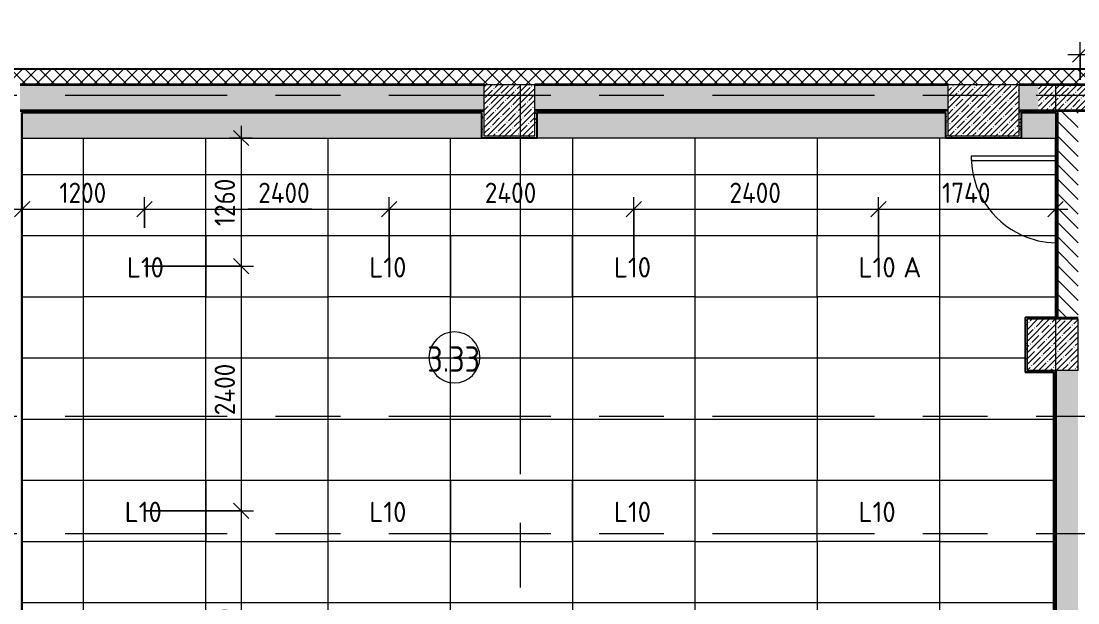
# Model space of a CAD drawing. Header units: millimetres. Extents: x 81682 to 274809, y -8553 to 29000.
# Drawn here: x 111060 to 121427, y 16318 to 22026 of the extents above; entities that cross this region are included whole.
import ezdxf

# ---------------------------------------------------------------- set-up
doc = ezdxf.new("R2010")
doc.units = ezdxf.units.MM
doc.linetypes.add('Осевая', pattern=[3175, 635, -476.25, 1587.5, -476.25])
for name, color, linetype, lineweight in [('A-ANNO-DIMS', 7, 'Continuous', 9), ('A-ANNO-DIMS-100', 7, 'Continuous', 9), ('A-AREA-IDEN', 7, 'Continuous', 9), ('A-CLNG-PATT', 7, 'Continuous', 9), ('A-DOOR', 7, 'Continuous', 9), ('A-DOOR-1', 7, 'Continuous', 13), ('A-WALL', 7, 'Continuous', 9), ('E-LITE-EQPM-IDEN', 7, 'Continuous', 9), ('I-WALL', 7, 'Continuous', 9), ('S-COLS', 7, 'Continuous', 9), ('Оси', 7, 'Continuous', 9), ('Оси-2', 7, 'Осевая', 9)]:
    doc.layers.add(name, color=color, linetype=linetype, lineweight=lineweight)
for name, color, linetype, lineweight, true_color in [('A-ANNO-NOTE', 1, 'Continuous', 9, 0xff0000), ('A-CLNG-1', 7, 'Continuous', 9, 0xeaeaea), ('A-CLNG-2', 7, 'Continuous', 9, 0xc0c0c0), ('A-WALL-2', 254, 'Continuous', 25, 0xbebebe), ('A-WALL-3', 254, 'Continuous', 35, 0xbebebe), ('A-WALL-6', 7, 'Continuous', 25, 0x3c3c3c), ('A-WALL-FNSH-1', 254, 'Continuous', 9, 0xbebebe), ('A-WALL-FNSH-2', 254, 'Continuous', 13, 0xbebebe), ('A-WALL-FNSH-3', 7, 'Continuous', 13, 0x3c3c3c), ('G-ANNO-TEXT-1', 1, 'Continuous', 9, 0xff0000)]:
    doc.layers.add(name, color=color, linetype=linetype, lineweight=lineweight, true_color=true_color)
doc.layers.add('A-CLNG-PATT-1', color=7, linetype='Continuous', lineweight=9, transparency=1)
doc.styles.add('GOST Common', font='GOST_Common.ttf', dxfattribs={"height": 200})
doc.styles.add('GOST Common_1', font='GOST_Common.ttf', dxfattribs={"width": 0.9, "height": 250})
doc.styles.add('ISOCPEUR_1', font='isocpeur.ttf', dxfattribs={"width": 0.9, "height": 250})
doc.styles.add('ISOCPEUR_2', font='isocpeur.ttf', dxfattribs={"height": 200})
doc.styles.add('ISOCPEUR_3', font='isocpeur.ttf', dxfattribs={"width": 0.9, "height": 200})
doc.dimstyles.new('ISO-2_0_0_9К_Средний_округл2', dxfattribs={"dimscale": 304.8, "dimtxt": 199.196235, "dimasz": 0.492126, "dimexe": 0.393701, "dimexo": 0, "dimgap": 0, "dimtad": 1, "dimdec": 0, "dimrnd": 10, "dimzin": 0, "dimdsep": 46, "dimtxsty": 'ISOCPEUR_3', "dimblk1": 'OBLIQUE', "dimblk2": 'OBLIQUE', "dimsah": 1, "dimcen": 0.09, "dimdle": 0.393701, "dimazin": 0, "dimtfac": 1, "dimtdec": 4, "dimtix": 1, "dimtmove": 0, "dimatfit": 3, "dimfxl": 1, "dimtvp": 1, "dimtolj": 1, "dimtzin": 0, "dimarcsym": 2})
doc.dimstyles.new('ISO-2_0_0_9К_Средний_округл2_1', dxfattribs={"dimscale": 304.8, "dimtxt": 199.196235, "dimasz": 0.492126, "dimexe": 0.393701, "dimexo": 0, "dimgap": 0, "dimtad": 1, "dimdec": 0, "dimrnd": 10, "dimzin": 0, "dimdsep": 46, "dimtxsty": 'ISOCPEUR_3', "dimblk1": 'OBLIQUE', "dimblk2": 'OBLIQUE', "dimsah": 1, "dimcen": 0.09, "dimdle": 0.393701, "dimazin": 0, "dimtfac": 1, "dimtdec": 4, "dimtix": 1, "dimtmove": 1, "dimatfit": 3, "dimfxl": 1, "dimtvp": 1, "dimtolj": 1, "dimtzin": 0, "dimarcsym": 2})
doc.dimstyles.new('ISO-2_5_0_9К_БОЛЬШОЙ_1', dxfattribs={"dimscale": 304.8, "dimtxt": 248.995294, "dimasz": 0.492126, "dimexe": 0.393701, "dimexo": 0.984252, "dimgap": 0, "dimtad": 1, "dimdec": 0, "dimrnd": 10, "dimzin": 0, "dimdsep": 46, "dimtxsty": 'ISOCPEUR_1', "dimblk1": 'OBLIQUE', "dimblk2": 'OBLIQUE', "dimsah": 1, "dimcen": 0.09, "dimdle": 0.393701, "dimazin": 0, "dimtfac": 1, "dimtdec": 4, "dimtix": 1, "dimtmove": 0, "dimatfit": 3, "dimfxl": 1, "dimtvp": 1, "dimtolj": 1, "dimtzin": 0, "dimarcsym": 2})
pattern_1 = [(45, (0, 0), (-57.024626, 57.024626), []), (45, (57.025, 0), (-57.024626, 57.024626), [100.806, -20.161, 3.353, -16.808])]
pattern_2 = [(0, (0, 0), (121.92, 30.48), [10.058, -81.382, 10.058, -81.382, -487.68]), (0, (0, 0), (121.92, 30.48), [-182.88, 10.058, -172.822, 10.058, -81.382, -213.36]), (0, (0, 0), (121.92, 30.48), [-457.2, 10.058, -50.902, 10.058, -142.342]), (120, (45.72, 15.24), (-87.356454, 90.345817), [10.058, -81.382, 10.058, -81.382, -487.68]), (120, (45.72, 15.24), (-87.356454, 90.345817), [-182.88, 10.058, -172.822, 10.058, -81.382, -213.36]), (120, (45.72, 15.24), (-87.356454, 90.345817), [-457.2, 10.058, -50.902, 10.058, -142.342]), (240, (60.96, 76.2), (-34.563546, -120.825817), [10.058, -81.382, 10.058, -81.382, -487.68]), (240, (60.96, 76.2), (-34.563546, -120.825817), [-182.88, 10.058, -172.822, 10.058, -81.382, -213.36]), (240, (60.96, 76.2), (-34.563546, -120.825817), [-457.2, 10.058, -50.902, 10.058, -142.342])]

# ---------------------------------------------------------------- blocks, each defined once
blk = doc.blocks.new('110_Дверь_СКБ_1Ст_Внутренняя1 - Д-8 950x2100h_охрана-V10-План расстановки осветительного оборудования 3 этажа в осях 23-33')
at = {"layer": 'A-DOOR'}
for start, end in [(90, 155.45455), (155.45455, 178.57963)]:
    blk.add_arc((437.5, 100), 850, start, end, dxfattribs=at)
at = {"layer": 'A-DOOR-1'}
for p, q in [((437.5, 950), (397.5, 950)), ((397.5, 950), (397.5, 121)), ((437.5, 121), (437.5, 950))]:
    blk.add_line(p, q, dxfattribs=at)
blk = doc.blocks.new('BSC_Колонна _Прямоугольная - 700х500-23282984-План расстановки осветительного оборудования 3 этажа в осях 23-33')
at = {"layer": 'S-COLS'}
h = blk.add_hatch(dxfattribs=at)
h.set_pattern_fill('FP_11', color=256, style=0, pattern_type=2)
h.set_pattern_definition([(45, (-120500, -21150), (-57.024626, 57.024626), []), (45, (-120442.975, -21150), (-57.024626, 57.024626), [100.806, -20.161, 3.353, -16.808])])
h.paths.add_polyline_path([(-335, -250), (350, -250), (350, 250), (-350, 250), (-350, -250)])
for p, q in [((350, 250), (-350, 250)), ((-350, 250), (-350, -250)), ((350, -250), (350, 250)), ((-350, -250), (350, -250))]:
    blk.add_line(p, q, dxfattribs=at)
blk = doc.blocks.new('BSC_Колонна _Прямоугольная - 500х500-23282985-План расстановки осветительного оборудования 3 этажа в осях 23-33')
at = {"layer": 'S-COLS'}
h = blk.add_hatch(dxfattribs=at)
h.set_pattern_fill('FP_12', color=256, style=0, pattern_type=2)
h.set_pattern_definition([(45, (-115850.45, -21150), (-57.024626, 57.024626), []), (45, (-115793.42, -21150), (-57.024626, 57.024626), [100.806, -20.161, 3.353, -16.808])])
h.paths.add_polyline_path([(-250, -250), (250, -250), (250, 250), (-250, 250), (-250, 138)])
for p, q in [((250, 250), (-250, 250)), ((-250, 250), (-250, -250)), ((250, -250), (250, 250)), ((-250, -250), (250, -250))]:
    blk.add_line(p, q, dxfattribs=at)
blk = doc.blocks.new('BSC_Колонна _Прямоугольная - 500х500-V26-План расстановки осветительного оборудования 3 этажа в осях 23-33')
at = {"layer": 'S-COLS'}
h = blk.add_hatch(dxfattribs=at)
h.set_pattern_fill('FP_20', color=256, style=0, pattern_type=2)
h.set_pattern_definition([(45, (-121180, -18850), (-57.024626, 57.024626), []), (45, (-121122.975, -18850), (-57.024626, 57.024626), [100.806, -20.161, 3.353, -16.808])])
h.paths.add_polyline_path([(-250, -250), (250, -250), (250, 250), (-250, 250), (-250, -157)])
for p, q in [((250, 250), (-250, 250)), ((-250, 250), (-250, -250)), ((250, -250), (250, 250)), ((-250, -250), (250, -250))]:
    blk.add_line(p, q, dxfattribs=at)
blk = doc.blocks.new('Марка_Помещения - Номер-25198446-План расстановки осветительного оборудования 3 этажа в осях 23-33')
at = {"layer": 'A-AREA-IDEN'}
for start, end in [(360, 180), (180, 360)]:
    blk.add_arc((0, 0), 2.5, start, end, dxfattribs=at)
blk = doc.blocks.new('DIMBLOCK81-План расстановки осветительного оборудования 3 этажа в осях 23-33')
at = {"layer": 'A-ANNO-DIMS-100'}
for p, q in [((121450, 21450), (121450, 21818)), ((122300, 20764), (122300, 21818)), ((121330, 21698), (122300, 21698)), ((121450, 21698), (121450, 21450)), ((122300, 21698), (122300, 20764))]:
    blk.add_line(p, q, dxfattribs=at)
at = {"layer": 'A-ANNO-DIMS-100', "lineweight": 20}
for p, q in [((121450, 21698), (121525, 21773)), ((122300, 21698), (122375, 21773)), ((121450, 21698), (121375, 21623)), ((122300, 21698), (122225, 21623))]:
    blk.add_line(p, q, dxfattribs=at)
at = {"layer": 'A-ANNO-DIMS-100', "color": 0, "insert": (121638, 22025), "char_height": 250, "width": 568.86, "attachment_point": 1, "line_spacing_factor": 1.149209, "style": 'ISOCPEUR_1'}
blk.add_mtext('850', dxfattribs=at)
blk = doc.blocks.new('_Oblique')
at = {"color": 0, "linetype": 'ByBlock', "lineweight": -2}
blk.add_line((-0.5, -0.5), (0.5, 0.5), dxfattribs=at)
blk = doc.blocks.new('DIMBLOCK132-План расстановки осветительного оборудования 3 этажа в осях 23-33')
at = {"layer": 'A-ANNO-DIMS-100'}
for p, q in [((111071, 20286), (111071, 20060)), ((111071, 20180), (111071, 20286)), ((112271, 19999), (112271, 20300)), ((110951, 20180), (112271, 20180)), ((112271, 20180), (112271, 19999))]:
    blk.add_line(p, q, dxfattribs=at)
at = {"layer": 'A-ANNO-DIMS-100', "lineweight": 20}
for p, q in [((111071, 20180), (111146, 20255)), ((112271, 20180), (112346, 20255)), ((111071, 20180), (110996, 20105)), ((112271, 20180), (112196, 20105))]:
    blk.add_line(p, q, dxfattribs=at)
at = {"layer": 'A-ANNO-DIMS-100', "color": 0, "insert": (111435, 20441), "char_height": 200, "width": 565.41, "attachment_point": 1, "line_spacing_factor": 1.149209, "style": 'ISOCPEUR_3'}
blk.add_mtext('1200', dxfattribs=at)
blk = doc.blocks.new('DIMBLOCK133-План расстановки осветительного оборудования 3 этажа в осях 23-33')
at = {"layer": 'A-ANNO-DIMS-100'}
for p, q in [((112271, 19999), (112271, 20300)), ((114671, 19621), (114671, 20300)), ((112271, 20180), (114671, 20180)), ((112271, 20180), (112271, 19999)), ((113286, 20180), (113471, 20180)), ((113911, 20180), (113286, 20180)), ((114671, 20180), (114671, 19621))]:
    blk.add_line(p, q, dxfattribs=at)
at = {"layer": 'A-ANNO-DIMS-100', "lineweight": 20}
for p, q in [((112271, 20180), (112346, 20255)), ((114671, 20180), (114746, 20255)), ((112271, 20180), (112196, 20105)), ((114671, 20180), (114596, 20105))]:
    blk.add_line(p, q, dxfattribs=at)
at = {"layer": 'A-ANNO-DIMS-100', "color": 0, "insert": (113386, 20441), "char_height": 200, "width": 629.77, "attachment_point": 1, "line_spacing_factor": 1.149209, "style": 'ISOCPEUR_3'}
blk.add_mtext('2400', dxfattribs=at)
blk = doc.blocks.new('DIMBLOCK134-План расстановки осветительного оборудования 3 этажа в осях 23-33')
at = {"layer": 'A-ANNO-DIMS-100'}
for p, q in [((114671, 19621), (114671, 20300)), ((117071, 19621), (117071, 20300)), ((114671, 20180), (117071, 20180)), ((114671, 20180), (114671, 19621)), ((117071, 20180), (117071, 19621))]:
    blk.add_line(p, q, dxfattribs=at)
at = {"layer": 'A-ANNO-DIMS-100', "lineweight": 20}
for p, q in [((114671, 20180), (114746, 20255)), ((117071, 20180), (117146, 20255)), ((114671, 20180), (114596, 20105)), ((117071, 20180), (116996, 20105))]:
    blk.add_line(p, q, dxfattribs=at)
at = {"layer": 'A-ANNO-DIMS-100', "color": 0, "insert": (115609, 20441), "char_height": 200, "width": 629.77, "attachment_point": 1, "line_spacing_factor": 1.149209, "style": 'ISOCPEUR_3'}
blk.add_mtext('2400', dxfattribs=at)
blk = doc.blocks.new('DIMBLOCK135-План расстановки осветительного оборудования 3 этажа в осях 23-33')
at = {"layer": 'A-ANNO-DIMS-100'}
for p, q in [((117071, 19621), (117071, 20300)), ((119471, 19621), (119471, 20300)), ((117071, 20180), (119471, 20180)), ((117071, 20180), (117071, 19621)), ((119471, 20180), (119471, 19621))]:
    blk.add_line(p, q, dxfattribs=at)
at = {"layer": 'A-ANNO-DIMS-100', "lineweight": 20}
for p, q in [((117071, 20180), (117146, 20255)), ((119471, 20180), (119546, 20255)), ((117071, 20180), (116996, 20105)), ((119471, 20180), (119396, 20105))]:
    blk.add_line(p, q, dxfattribs=at)
at = {"layer": 'A-ANNO-DIMS-100', "color": 0, "insert": (118009, 20441), "char_height": 200, "width": 629.77, "attachment_point": 1, "line_spacing_factor": 1.149209, "style": 'ISOCPEUR_3'}
blk.add_mtext('2400', dxfattribs=at)
blk = doc.blocks.new('DIMBLOCK136-План расстановки осветительного оборудования 3 этажа в осях 23-33')
at = {"layer": 'A-ANNO-DIMS-100'}
for p, q in [((119471, 19621), (119471, 20300)), ((121209, 19846), (121209, 20300)), ((119471, 20180), (121329, 20180)), ((119471, 20180), (119471, 19621)), ((121209, 20180), (121209, 19846))]:
    blk.add_line(p, q, dxfattribs=at)
at = {"layer": 'A-ANNO-DIMS-100', "lineweight": 20}
for p, q in [((119471, 20180), (119546, 20255)), ((121209, 20180), (121284, 20255)), ((119471, 20180), (119396, 20105)), ((121209, 20180), (121134, 20105))]:
    blk.add_line(p, q, dxfattribs=at)
at = {"layer": 'A-ANNO-DIMS-100', "color": 0, "insert": (120095, 20441), "char_height": 200, "width": 588.4, "attachment_point": 1, "line_spacing_factor": 1.149209, "style": 'ISOCPEUR_3'}
blk.add_mtext('1740', dxfattribs=at)
blk = doc.blocks.new('DIMBLOCK137-План расстановки осветительного оборудования 3 этажа в осях 23-33')
at = {"layer": 'A-ANNO-DIMS-100', "lineweight": 20}
for p, q in [((113220, 20879), (113145, 20954)), ((113220, 20879), (113295, 20804)), ((113220, 19621), (113145, 19696)), ((113220, 19621), (113295, 19546))]:
    blk.add_line(p, q, dxfattribs=at)
at = {"layer": 'A-ANNO-DIMS-100'}
for p, q in [((113220, 20999), (113220, 19621)), ((113326, 20879), (113100, 20879)), ((113220, 20879), (113326, 20879)), ((112271, 19621), (113340, 19621)), ((113220, 19621), (112271, 19621))]:
    blk.add_line(p, q, dxfattribs=at)
at = {"layer": 'A-ANNO-DIMS-100', "color": 0, "insert": (112958, 20014), "char_height": 200, "width": 565.41, "attachment_point": 1, "rotation": 90, "line_spacing_factor": 1.149209, "style": 'ISOCPEUR_3'}
blk.add_mtext('1260', dxfattribs=at)
blk = doc.blocks.new('DIMBLOCK138-План расстановки осветительного оборудования 3 этажа в осях 23-33')
at = {"layer": 'A-ANNO-DIMS-100'}
for p, q in [((112271, 19621), (113340, 19621)), ((113220, 19621), (112271, 19621)), ((113220, 19621), (113220, 17221)), ((112271, 17221), (113340, 17221)), ((113220, 17221), (112271, 17221))]:
    blk.add_line(p, q, dxfattribs=at)
at = {"layer": 'A-ANNO-DIMS-100', "lineweight": 20}
for p, q in [((113220, 19621), (113145, 19696)), ((113220, 19621), (113295, 19546)), ((113220, 17221), (113145, 17296)), ((113220, 17221), (113295, 17146))]:
    blk.add_line(p, q, dxfattribs=at)
at = {"layer": 'A-ANNO-DIMS-100', "color": 0, "insert": (112958, 18159), "char_height": 200, "width": 629.77, "attachment_point": 1, "rotation": 90, "line_spacing_factor": 1.149209, "style": 'ISOCPEUR_3'}
blk.add_mtext('2400', dxfattribs=at)
blk = doc.blocks.new('DIMBLOCK139-План расстановки осветительного оборудования 3 этажа в осях 23-33')
at = {"layer": 'A-ANNO-DIMS-100'}
for p, q in [((112271, 17221), (113340, 17221)), ((113220, 17221), (112271, 17221)), ((113220, 17221), (113220, 14821)), ((112271, 14821), (113340, 14821)), ((113220, 14821), (112271, 14821))]:
    blk.add_line(p, q, dxfattribs=at)
at = {"layer": 'A-ANNO-DIMS-100', "lineweight": 20}
for p, q in [((113220, 17221), (113145, 17296)), ((113220, 17221), (113295, 17146)), ((113220, 14821), (113145, 14896)), ((113220, 14821), (113295, 14746))]:
    blk.add_line(p, q, dxfattribs=at)
at = {"layer": 'A-ANNO-DIMS-100', "color": 0, "insert": (112958, 15759), "char_height": 200, "width": 629.77, "attachment_point": 1, "rotation": 90, "line_spacing_factor": 1.149209, "style": 'ISOCPEUR_3'}
blk.add_mtext('2400', dxfattribs=at)

msp = doc.modelspace()

# ---------------------------------------------------------------- hatches: boundary and pattern name
at = {"layer": 'A-CLNG-PATT'}
h = msp.add_hatch(dxfattribs=at)
h.set_pattern_fill('FP_23', color=256, style=0, pattern_type=2)
h.set_pattern_definition([(0, (114071, 22320.96), (0, 600), []), (90, (114071, 22321), (-1200, 7e-14), [])])
h.paths.add_polyline_path([(120909, 13621), (120909, 13921), (121189, 13921), (121189, 18579), (120909, 18579), (120909, 19121), (121209, 19121), (121209, 20879), (111071, 20879), (111071, 13621), (115579, 13621), (115579, 14101), (117301.4, 14101), (117301.4, 13621), (120165.1, 13621)])
h.paths.add_polyline_path([(118870.8, 14521), (118870.8, 15121.1), (120071, 15121.1), (120071, 14521)])
h.paths.add_polyline_path([(117621.4, 14521), (116470.8, 14521), (116470.8, 15121.1), (117671, 15121.1), (117671, 14521)])
h.paths.add_polyline_path([(115077.6, 14521), (114070.8, 14521), (114070.8, 15121.1), (115271, 15121.1), (115271, 14521)])
h.paths.add_polyline_path([(111670.8, 14521), (111670.8, 15121.1), (112871, 15121.1), (112871, 14521), (112533.9, 14521)])
h.paths.add_polyline_path([(118870.8, 16921), (118870.8, 17521.1), (120071, 17521.1), (120071, 16921)])
h.paths.add_polyline_path([(117671, 16921), (116470.8, 16921), (116470.8, 17521.1), (117671, 17521.1), (117671, 16962.2)])
h.paths.add_polyline_path([(115077.6, 16921), (114070.8, 16921), (114070.8, 17521.1), (115271, 17521.1), (115271, 16921)])
h.paths.add_polyline_path([(112871, 16921), (111670.8, 16921), (111670.8, 17521.1), (112871, 17521.1), (112871, 16962.2)])
h.paths.add_polyline_path([(120071, 19321), (118870.8, 19321), (118870.8, 19921.1), (120071, 19921.1)])
h.paths.add_polyline_path([(117671, 19321), (116470.8, 19321), (116470.8, 19921.1), (117671, 19921.1)])
h.paths.add_polyline_path([(115271, 19321), (114070.8, 19321), (114070.8, 19921.1), (115271, 19921.1)])
h.paths.add_polyline_path([(112533.9, 19321), (111670.8, 19321), (111670.8, 19921.1), (112871, 19921.1), (112871, 19321)])
at = {"layer": 'A-CLNG-PATT-1'}
h = msp.add_hatch(color=256, dxfattribs=at)
h.paths.add_polyline_path([(121209, 20879), (121209, 21129), (120871, 21129), (120871, 20879)])
h.paths.add_polyline_path([(111262, 20879), (115579.4, 20879), (115579.4, 21129), (111071, 21129), (111071, 20879)])
h.paths.add_polyline_path([(120129.2, 20879), (120129.2, 21129), (116121.4, 21129), (116121.4, 20879), (118893.2, 20879)])
at = {"layer": 'A-WALL'}
h = msp.add_hatch(dxfattribs=at)
h.set_pattern_fill('FP_1', color=256, style=0, pattern_type=2)
h.set_pattern_definition([(45, (0, 0), (-70.71068, 70.71068), []), (135, (0, 0), (-70.71068, -70.71068), [])])
h.paths.add_polyline_path([(125230, 21400), (125230, 21550), (96610, 21550), (96610, 21400), (125080, 21400)])
h.paths.add_polyline_path([(93290, 21400), (93310, 21400), (93310, 21550), (93290, 21550)])
at = {"layer": 'I-WALL'}
h = msp.add_hatch(dxfattribs=at)
h.set_pattern_fill('FP_3', color=256, style=0, pattern_type=2)
h.set_pattern_definition(pattern_1)
h.paths.add_polyline_path([(120850, 21150), (121040, 21150), (121040, 21400), (120850, 21400), (120850, 21288.2)])
h.paths.add_polyline_path([(120130.2, 21150), (120150, 21150), (120150, 21400), (116100.4, 21400), (116100.4, 21150), (118893.2, 21150)])
h.paths.add_polyline_path([(115600.4, 21150), (115600.4, 21400), (111050, 21400), (111050, 21150), (115580.4, 21150)])
h.paths.add_polyline_path([(105550, 21150), (105550, 21400), (100800, 21400), (100800, 21150), (105530, 21150)])
h.paths.add_polyline_path([(106050, 21150), (110350, 21150), (110350, 21400), (106050, 21400), (106050, 21262.3)])
h = msp.add_hatch(dxfattribs=at)
h.set_pattern_fill('FP_3', color=256, style=0, pattern_type=2)
h.set_pattern_definition(pattern_1)
h.paths.add_polyline_path([(124830, 21150), (124830, 21400), (121040, 21400), (121040, 21150), (124810, 21150)])
h = msp.add_hatch(dxfattribs=at)
h.set_pattern_fill('FP_21', color=256, style=0, pattern_type=2)
h.set_pattern_definition(pattern_2)
h.paths.add_polyline_path([(111050, 13600), (111070, 13600), (111070, 21150), (111050, 21150), (111050, 13934)])
h = msp.add_hatch(dxfattribs=at)
h.set_pattern_fill('FP_21', color=256, style=0, pattern_type=2)
h.set_pattern_definition(pattern_2)
h.paths.add_polyline_path([(115580.4, 21130), (115580.4, 21150), (111070, 21150), (111070, 21130), (115579.4, 21130)])
h = msp.add_hatch(dxfattribs=at)
h.set_pattern_fill('FP_21', color=256, style=0, pattern_type=2)
h.set_pattern_definition(pattern_2)
h.paths.add_polyline_path([(115600.4, 20900), (115600.4, 21150), (115580.4, 21150), (115580.4, 20900)])
h = msp.add_hatch(dxfattribs=at)
h.set_pattern_fill('FP_21', color=256, style=0, pattern_type=2)
h.set_pattern_definition(pattern_2)
h.paths.add_polyline_path([(116120.4, 21130), (120130.2, 21130), (120130.2, 21150), (116100.4, 21150), (116100.4, 21130)])
h = msp.add_hatch(dxfattribs=at)
h.set_pattern_fill('FP_21', color=256, style=0, pattern_type=2)
h.set_pattern_definition(pattern_2)
h.paths.add_polyline_path([(120150, 20900), (120150, 21150), (120130.2, 21150), (120130.2, 20900)])
h = msp.add_hatch(dxfattribs=at)
h.set_pattern_fill('FP_21', color=256, style=0, pattern_type=2)
h.set_pattern_definition(pattern_2)
h.paths.add_polyline_path([(120870, 21130), (121210, 21130), (121210, 21150), (120850, 21150), (120850, 21130)])
h = msp.add_hatch(dxfattribs=at)
h.set_pattern_fill('FP_21', color=256, style=0, pattern_type=2)
h.set_pattern_definition(pattern_2)
h.paths.add_polyline_path([(121230, 19120), (121230, 21150), (121210, 21150), (121210, 19120)])
h = msp.add_hatch(dxfattribs=at)
h.set_pattern_fill('FP_2', color=256, style=0, pattern_type=2)
h.set_pattern_definition([(135, (0, 0), (-70.71068, -70.71068), [])])
h.paths.add_polyline_path([(121230, 19100), (121430, 19100), (121430, 21150), (121230, 21150), (121230, 19120)])
h = msp.add_hatch(dxfattribs=at)
h.set_pattern_fill('FP_21', color=256, style=0, pattern_type=2)
h.set_pattern_definition(pattern_2)
h.paths.add_polyline_path([(116120.4, 20880), (116120.4, 21130), (116100.4, 21130), (116100.4, 20880)])
h = msp.add_hatch(dxfattribs=at)
h.set_pattern_fill('FP_21', color=256, style=0, pattern_type=2)
h.set_pattern_definition(pattern_2)
h.paths.add_polyline_path([(120870, 20880), (120870, 21130), (120850, 21130), (120850, 20880)])
h = msp.add_hatch(dxfattribs=at)
h.set_pattern_fill('FP_21', color=256, style=0, pattern_type=2)
h.set_pattern_definition(pattern_2)
h.paths.add_polyline_path([(116100.4, 20880), (116100.4, 20900), (115580.4, 20900), (115580.4, 20880), (115600.4, 20880)])
h = msp.add_hatch(dxfattribs=at)
h.set_pattern_fill('FP_21', color=256, style=0, pattern_type=2)
h.set_pattern_definition(pattern_2)
h.paths.add_polyline_path([(120165.1, 20880), (120850, 20880), (120850, 20900), (120130.2, 20900), (120130.2, 20880), (120150, 20880)])
h = msp.add_hatch(dxfattribs=at)
h.set_pattern_fill('FP_21', color=256, style=0, pattern_type=2)
h.set_pattern_definition(pattern_2)
h.paths.add_polyline_path([(120910, 18600), (120930, 18600), (120930, 19120), (120910, 19120), (120910, 18692.6)])
h = msp.add_hatch(dxfattribs=at)
h.set_pattern_fill('FP_21', color=256, style=0, pattern_type=2)
h.set_pattern_definition(pattern_2)
h.paths.add_polyline_path([(121210, 19100), (121209, 19120), (120930, 19120), (120930, 19100)])
h = msp.add_hatch(dxfattribs=at)
h.set_pattern_fill('FP_3', color=256, style=0, pattern_type=2)
h.set_pattern_definition(pattern_1)
h.paths.add_polyline_path([(121430, 10380), (121430, 13400), (121210, 13400), (121210, 10380)])
h.paths.add_polyline_path([(121210, 13900), (121430, 13900), (121430, 18600), (121210, 18600), (121210, 13920)])
h.paths.add_polyline_path([(121210, 19100), (121430, 19100), (121430, 19110), (121210, 19110)])
h = msp.add_hatch(dxfattribs=at)
h.set_pattern_fill('FP_21', color=256, style=0, pattern_type=2)
h.set_pattern_definition(pattern_2)
h.paths.add_polyline_path([(121190, 18580), (121190, 18600), (120910, 18600), (120910, 18580), (120930, 18580)])
h = msp.add_hatch(dxfattribs=at)
h.set_pattern_fill('FP_21', color=256, style=0, pattern_type=2)
h.set_pattern_definition(pattern_2)
h.paths.add_polyline_path([(121190, 13920), (121210, 13920), (121210, 18600), (121190, 18600), (121190, 15231.8)])

# ---------------------------------------------------------------- linework, layer by layer
at = {"layer": 'A-ANNO-NOTE'}
for p, q in [((111671, 19921), (112871, 19921)), ((111671, 19321), (111671, 19921)), ((112871, 19921), (112871, 19321)), ((114071, 19921), (115271, 19921)), ((114071, 19321), (114071, 19921)), ((115271, 19921), (115271, 19321)), ((116471, 19921), (117671, 19921)), ((116471, 19321), (116471, 19921)), ((117671, 19921), (117671, 19321)), ((118871, 19921), (120071, 19921)), ((118871, 19321), (118871, 19921)), ((120071, 19921), (120071, 19321)), ((112871, 19321), (111671, 19321)), ((115271, 19321), (114071, 19321)), ((117671, 19321), (116471, 19321)), ((120071, 19321), (118871, 19321)), ((111671, 17521), (112871, 17521)), ((111671, 16921), (111671, 17521)), ((112871, 17521), (112871, 16921)), ((114071, 17521), (115271, 17521)), ((114071, 16921), (114071, 17521)), ((115271, 17521), (115271, 16921)), ((116471, 17521), (117671, 17521)), ((116471, 16921), (116471, 17521)), ((117671, 17521), (117671, 16921)), ((118871, 17521), (120071, 17521)), ((118871, 16921), (118871, 17521)), ((120071, 17521), (120071, 16921)), ((112871, 16921), (111671, 16921)), ((115271, 16921), (114071, 16921)), ((117671, 16921), (116471, 16921)), ((120071, 16921), (118871, 16921))]:
    msp.add_line(p, q, dxfattribs=at)
at = {"layer": 'A-CLNG-1'}
for p, q in [((120870, 20879), (115579.4, 20879)), ((121209, 19121), (121209, 20879)), ((111670.8, 19321), (111670.8, 19921.1)), ((111670.8, 19921.1), (112871, 19921.1)), ((112871, 19921.1), (112871, 19321)), ((114070.8, 19321), (114070.8, 19921.1)), ((114070.8, 19921.1), (115271, 19921.1)), ((115271, 19921.1), (115271, 19321)), ((116470.8, 19321), (116470.8, 19921.1)), ((116470.8, 19921.1), (117671, 19921.1)), ((117671, 19921.1), (117671, 19321)), ((118870.8, 19321), (118870.8, 19921.1)), ((118870.8, 19921.1), (120071, 19921.1)), ((120071, 19921.1), (120071, 19321)), ((112871, 19321), (111670.8, 19321)), ((115271, 19321), (114070.8, 19321)), ((117671, 19321), (116470.8, 19321)), ((120071, 19321), (118870.8, 19321)), ((120909, 19121), (120910, 19121)), ((121189, 13921), (121189, 18579)), ((111670.8, 16921), (111670.8, 17521.1)), ((111670.8, 17521.1), (112871, 17521.1)), ((112871, 17521.1), (112871, 16921)), ((114070.8, 16921), (114070.8, 17521.1)), ((114070.8, 17521.1), (115271, 17521.1)), ((115271, 17521.1), (115271, 16921)), ((116470.8, 16921), (116470.8, 17521.1)), ((116470.8, 17521.1), (117671, 17521.1)), ((117671, 17521.1), (117671, 16921)), ((118870.8, 16921), (118870.8, 17521.1)), ((118870.8, 17521.1), (120071, 17521.1)), ((120071, 17521.1), (120071, 16921)), ((112871, 16921), (111670.8, 16921)), ((115271, 16921), (114070.8, 16921)), ((117671, 16921), (116470.8, 16921)), ((120071, 16921), (118870.8, 16921))]:
    msp.add_line(p, q, dxfattribs=at)
at = {"layer": 'A-CLNG-2'}
for p, q in [((111071, 21129), (111071, 20879)), ((116121.4, 21129), (120129.2, 21129)), ((120129.2, 20879), (120129.2, 21129)), ((121209, 21129), (120871, 21129)), ((121209, 21129), (121209, 20879)), ((111071, 20879), (115579.4, 20879)), ((115579.4, 20879), (115579.4, 20880)), ((120871, 20879), (121209, 20879))]:
    msp.add_line(p, q, dxfattribs=at)
at = {"layer": 'A-WALL'}
for p, q in [((125230, 21550), (96610, 21550)), ((121230, 21150), (121230, 19120)), ((121230, 19120), (121230, 21150))]:
    msp.add_line(p, q, dxfattribs=at)
at = {"layer": 'A-WALL-2'}
for p, q in [((111070, 13620), (111070, 21130)), ((111070, 21130), (115580.4, 21130)), ((116120.4, 21130), (120130.2, 21130)), ((116120.4, 21129), (116120.4, 21130)), ((120130.2, 21130), (120130.2, 20880)), ((120870, 21130), (121210, 21130)), ((120870, 21129), (120870, 21130)), ((121210, 21130), (121210, 19120)), ((115580.4, 20880), (116120.4, 20880)), ((120130.2, 20880), (120870, 20880)), ((120910, 19120), (120910, 18580)), ((121210, 19110), (121210, 19120)), ((121210, 19120), (121230, 19120)), ((121230, 19120), (121230, 19100)), ((121189, 18580), (121190, 18580)), ((121190, 18580), (121190, 13920))]:
    msp.add_line(p, q, dxfattribs=at)
at = {"layer": 'A-WALL-3'}
for p, q in [((115600.4, 21400), (111050, 21400)), ((120150, 21400), (116100.4, 21400)), ((125080, 21400), (120850, 21400)), ((111050, 21150), (115600.4, 21150)), ((120150, 21150), (116100.4, 21150)), ((120850, 21150), (124830, 21150)), ((121430, 19110), (121210, 19110)), ((121210, 19100), (121210, 19110)), ((121210, 13900), (121210, 18600))]:
    msp.add_line(p, q, dxfattribs=at)
at = {"layer": 'A-WALL-6'}
for p, q in [((115580.4, 20880), (115580.4, 21130)), ((116120.4, 21129), (116120.4, 20880)), ((120870, 21129), (120870, 20880)), ((120910, 19120), (121210, 19120)), ((121189, 18580), (120910, 18580))]:
    msp.add_line(p, q, dxfattribs=at)
at = {"layer": 'A-WALL-FNSH-1'}
msp.add_line((125238, 21558), (96610, 21558), dxfattribs=at)
at = {"layer": 'A-WALL-FNSH-2'}
msp.add_line((125233, 21553), (96610, 21553), dxfattribs=at)
at = {"layer": 'A-WALL-FNSH-3'}
for p, q in [((115579.4, 21130), (115579.4, 20880)), ((116121.4, 21129), (116120.4, 21129)), ((116121.4, 20879), (116121.4, 21129)), ((120871, 21129), (120870, 21129)), ((120871, 20879), (120871, 21129)), ((115579.4, 20880), (115580.4, 20880)), ((116120.4, 20880), (116120.4, 20879)), ((116120.4, 20879), (116121.4, 20879)), ((120870, 20880), (120870, 20879)), ((120870, 20879), (120871, 20879)), ((121209, 19121), (120910, 19121)), ((120910, 19121), (120910, 19120)), ((121209, 19120), (121209, 19121)), ((120910, 18580), (120909, 18580)), ((120909, 18580), (120909, 18579)), ((120909, 18579), (121189, 18579)), ((121189, 18579), (121189, 18580))]:
    msp.add_line(p, q, dxfattribs=at)
at = {"layer": 'I-WALL'}
for p, q in [((115579.4, 21129), (111071, 21129)), ((111250, 21129), (111250, 21130)), ((113550, 21129), (113550, 21130)), ((114700.4, 21129), (114700.4, 21130)), ((116120.4, 21129), (116120.4, 21129)), ((117000.4, 21129), (117000.4, 21130)), ((117900.4, 21129), (117900.4, 21130)), ((119250.2, 21129), (119250.2, 21130)), ((120129.2, 21129), (120129.2, 21130)), ((120870, 21129), (120870, 21129)), ((111071, 20879), (111071, 13621)), ((120129.2, 20880), (120130.2, 20880)), ((120909, 18580), (120909, 19121))]:
    msp.add_line(p, q, dxfattribs=at)
at = {"layer": 'Оси'}
for p, q in [((115960, 18900), (115960, 21400)), ((121210, 18900), (121210, 21400))]:
    msp.add_line(p, q, dxfattribs=at)
at = {"layer": 'Оси-2'}
for p, q in [((84981.8, 21300), (122580, 21300)), ((115960, 593.7), (115960, 18900)), ((121210, 593.7), (121210, 18900)), ((84981.8, 18150), (122730, 18150)), ((84981.8, 17000), (122730, 17000))]:
    msp.add_line(p, q, dxfattribs=at)

# ---------------------------------------------------------------- block references
at = {"layer": 'A-AREA-IDEN', "xscale": 99.99999999999993, "yscale": 99.99999999999993, "zscale": 99.99999999999993}
msp.add_blockref('Марка_Помещения - Номер-25198446-План расстановки осветительного оборудования 3 этажа в осях 23-33', (115311.3, 18726.4), dxfattribs=at)
at = {"layer": 'A-DOOR', "rotation": 89.99999999999987}
msp.add_blockref('110_Дверь_СКБ_1Ст_Внутренняя1 - Д-8 950x2100h_охрана-V10-План расстановки осветительного оборудования 3 этажа в осях 23-33', (121330, 20262.5), dxfattribs=at)
at = {"layer": 'S-COLS'}
for name, p in [('BSC_Колонна _Прямоугольная - 500х500-23282985-План расстановки осветительного оборудования 3 этажа в осях 23-33', (115850.4, 21150)), ('BSC_Колонна _Прямоугольная - 700х500-23282984-План расстановки осветительного оборудования 3 этажа в осях 23-33', (120500, 21150)), ('BSC_Колонна _Прямоугольная - 500х500-V26-План расстановки осветительного оборудования 3 этажа в осях 23-33', (121180, 18850))]:
    msp.add_blockref(name, p, dxfattribs=at)

# ---------------------------------------------------------------- texts
at = {"layer": 'A-AREA-IDEN', "insert": (115045.6, 18835), "char_height": 250, "width": 663.797, "attachment_point": 1, "style": 'GOST Common_1'}
msp.add_mtext('3.33', dxfattribs=at)
at = {"layer": 'E-LITE-EQPM-IDEN', "char_height": 200, "width": 472.996, "attachment_point": 1, "style": 'GOST Common'}
for insert in [(112097.7, 19710.2), (114476.4, 19710.3), (116876.4, 19710.3), (119276.4, 19710.3), (112076.4, 17310.3), (114476.4, 17310.3), (116876.4, 17310.3), (119276.4, 17310.3)]:
    msp.add_mtext('L10', dxfattribs=dict(at, insert=insert))
at = {"layer": 'G-ANNO-TEXT-1', "insert": (119713.3, 19710.9), "char_height": 200, "width": 224.472, "attachment_point": 1, "style": 'ISOCPEUR_2'}
msp.add_mtext('\\fISOCPEUR|b0|i0|c204|p34|;А', dxfattribs=at)

# ---------------------------------------------------------------- dimensions: what is measured, and where the dimension line sits
at = {"layer": 'A-ANNO-DIMS'}
for base, p1, p2, dimstyle, override, picture, middle in [((122300, 21698.4), (121450, 21150), (122300, 20464.3), 'ISO-2_5_0_9К_БОЛЬШОЙ_1', {"dimpost": '<>', "dimfxl": 1092.086488}, 'DIMBLOCK81-План расстановки осветительного оборудования 3 этажа в осях 23-33', (121875, 21823.4)), ((112271, 20179.7), (111071, 20285.7), (112271, 19999.3), 'ISO-2_0_0_9К_Средний_округл2', {"dimpost": '<>', "dimfxl": 1233.725078}, 'DIMBLOCK132-План расстановки осветительного оборудования 3 этажа в осях 23-33', (111671, 20279.7)), ((117071, 20179.7), (114671, 19621), (117071, 19621), 'ISO-2_0_0_9К_Средний_округл2', {"dimpost": '<>', "dimfxl": 2400}, 'DIMBLOCK134-План расстановки осветительного оборудования 3 этажа в осях 23-33', (115871, 20279.7)), ((119471, 20179.7), (117071, 19621), (119471, 19621), 'ISO-2_0_0_9К_Средний_округл2', {"dimpost": '<>', "dimfxl": 2400}, 'DIMBLOCK135-План расстановки осветительного оборудования 3 этажа в осях 23-33', (118271, 20279.7)), ((121209, 20179.7), (119471, 19621), (121209, 19846), 'ISO-2_0_0_9К_Средний_округл2', {"dimpost": '<>', "dimfxl": 1752.477867}, 'DIMBLOCK136-План расстановки осветительного оборудования 3 этажа в осях 23-33', (120340, 20279.7))]:
    dim = msp.add_linear_dim(base=base, p1=p1, p2=p2, dimstyle=dimstyle, override=override, dxfattribs=at)
    dim.commit()
    dim.dimension.update_dxf_attribs({"geometry": picture, "text_midpoint": middle})
for base, p1, p2, override, picture, middle in [((113219.5, 19621), (113325.6, 20879), (112271, 19621), {"dimpost": '<>', "dimfxl": 1641.520474}, 'DIMBLOCK137-План расстановки осветительного оборудования 3 этажа в осях 23-33', (113119.5, 20250)), ((113219.5, 17221), (112271, 19621), (112271, 17221), {"dimpost": '<>', "dimfxl": 2400}, 'DIMBLOCK138-План расстановки осветительного оборудования 3 этажа в осях 23-33', (113119.5, 18421)), ((113219.5, 14821), (112271, 17221), (112271, 14821), {"dimpost": '<>', "dimfxl": 2400}, 'DIMBLOCK139-План расстановки осветительного оборудования 3 этажа в осях 23-33', (113119.5, 16021))]:
    dim = msp.add_linear_dim(base=base, p1=p1, p2=p2, angle=90, dimstyle='ISO-2_0_0_9К_Средний_округл2', override=override, dxfattribs=at)
    dim.commit()
    dim.dimension.update_dxf_attribs({"geometry": picture, "text_midpoint": middle})
dim = msp.add_linear_dim(base=(114671, 20179.7), p1=(112271, 19999.3), p2=(114671, 19621), dimstyle='ISO-2_0_0_9К_Средний_округл2_1', override={"dimpost": '<>', "dimfxl": 2429.631587}, dxfattribs=at)
dim.commit()
dim.dimension.update_dxf_attribs({"geometry": 'DIMBLOCK133-План расстановки осветительного оборудования 3 этажа в осях 23-33', "text_midpoint": (113701.3, 20307.6), "dimtype": 160})

doc.saveas('drawing.dxf')
